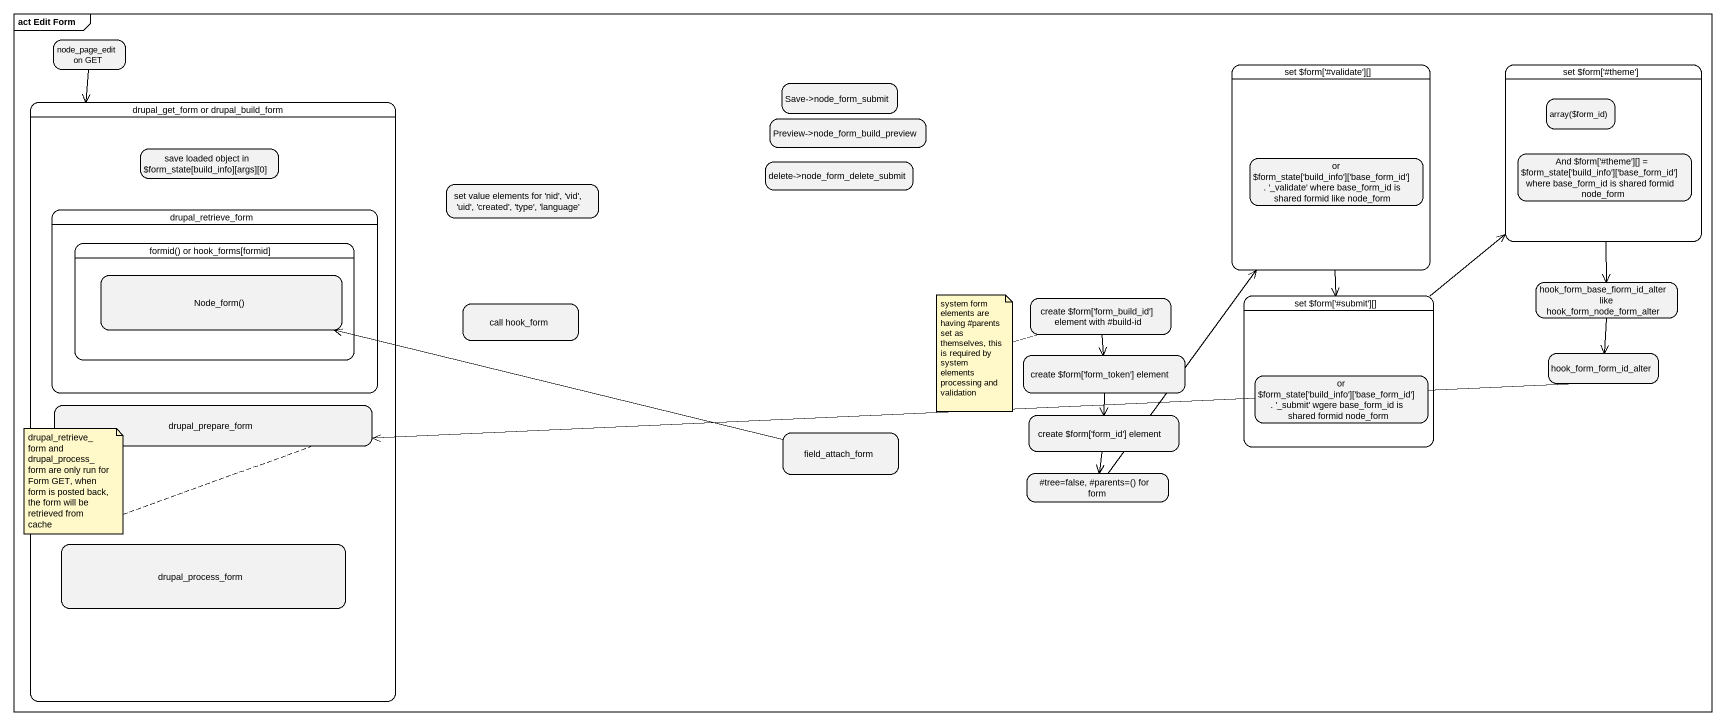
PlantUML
@startuml
mainframe act Edit Form
hide empty description
state "node_page_edit on GET" as node_page_edit_on_GET
state "Save->node_form_submit" as Save_node_form_submit
state "set ~$form['#validate'][]" as set_form_validate {
  state "or ~$form_state['build_info']['base_form_id'] . '_validate' where base_form_id is shared formid like node_form" as or_form_state_build_info
}
state "set ~$form['#theme']" as set_form_theme {
  state "array(~$form_id)" as array_form_id
  state "And ~$form['#theme'][] = ~$form_state['build_info']['base_form_id'] where base_form_id is shared formid node_form" as And_form_theme_form_state
}
state "drupal_get_form or drupal_build_form" as drupal_get_form_or_drupal {
  state "save loaded object in ~$form_state[build_info][args][0]" as save_loaded_object_in_form
  state drupal_retrieve_form {
    state "formid() or hook_forms[formid]" as formid_or_hook_forms_formid {
      state "Node_form()" as Node_form
    }
  }
  state drupal_prepare_form
  state drupal_process_form
}
state "Preview->node_form_build_preview" as Preview_node_form_build
state "delete->node_form_delete_submit" as delete_node_form_delete
state "set value elements for 'nid', 'vid', 'uid', 'created', 'type', 'language'" as set_value_elements_for_nid
state "hook_form_base_fiorm_id_alter like hook_form_node_form_alter" as hook_form_base_fiorm_id
state "call hook_form" as call_hook_form
state "create ~$form['form_build_id'] element with #build-id" as create_form_form_build_id
state "set ~$form['#submit'][]" as set_form_submit {
  state "or ~$form_state['build_info']['base_form_id'] . '_submit' wgere base_form_id is shared formid node_form" as or_form_state_build_info_2
}
state "create ~$form['form_token'] element" as create_form_form_token
state hook_form_form_id_alter
state field_attach_form
state "create ~$form['form_id'] element" as create_form_form_id_element
state "#tree=false, #parents=() for form" as tree_false_parents_for_form
node_page_edit_on_GET --> drupal_get_form_or_drupal
set_form_validate --> set_form_submit
set_form_theme --> hook_form_base_fiorm_id
hook_form_base_fiorm_id --> hook_form_form_id_alter
create_form_form_build_id --> create_form_form_token
set_form_submit -up-> set_form_theme
create_form_form_token --> create_form_form_id_element
hook_form_form_id_alter -left-> drupal_prepare_form
field_attach_form -left-> Node_form
create_form_form_id_element --> tree_false_parents_for_form
tree_false_parents_for_form -up-> set_form_validate
note left of create_form_form_build_id
  system form elements are having #parents set as themselves, this is required by system elements processing and
  validation
end note
note left of drupal_prepare_form : drupal_retrieve_form and drupal_process_form are only run for Form GET, when form is posted back, the form will be retrieved from cache
@enduml
